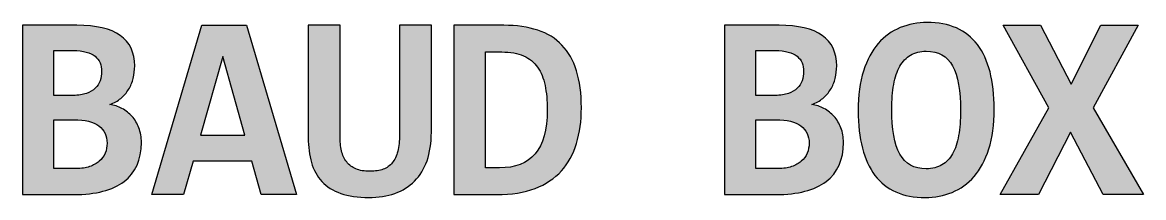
# Model space of a CAD drawing. Extents: x 264 to 349, y -535 to -258.
# Drawn here: x 264.2 to 348.8, y -270.9 to -257.7 of the extents above; entities that cross this region are included whole.
import ezdxf

# ---------------------------------------------------------------- set-up
doc = ezdxf.new("R2010")
doc.units = 0
doc.header["$MEASUREMENT"] = 0
doc.layers.add('LAYER_1', color=7, linetype='CONTINUOUS')

# ---------------------------------------------------------------- blocks, each defined once
blk = doc.blocks.new('BLOCK_2')
at = {"layer": 'LAYER_1'}
h = blk.add_hatch(color=7, dxfattribs=at)
h.dxf.hatch_style = 2
edge = h.paths.add_edge_path()
edge.add_spline(control_points=[(264.169, -270.647), (264.169, -270.647), (264.169, -257.884), (264.169, -257.884), (264.169, -257.884), (268.29, -257.884), (268.29, -257.884), (269.742, -257.884), (270.831, -258.137), (271.557, -258.645), (272.283, -259.153), (272.646, -259.921), (272.646, -260.95), (272.646, -261.269), (272.608, -261.58), (272.533, -261.883), (272.458, -262.185), (272.343, -262.464), (272.187, -262.718), (272.03, -262.971), (271.835, -263.196), (271.601, -263.391), (271.366, -263.587), (271.089, -263.74), (270.771, -263.85), (271.089, -263.903), (271.394, -264.005), (271.684, -264.158), (271.973, -264.311), (272.227, -264.51), (272.445, -264.754), (272.664, -264.998), (272.836, -265.286), (272.963, -265.618), (273.09, -265.95), (273.153, -266.321), (273.153, -266.731), (273.153, -268.033), (272.717, -269.011), (271.845, -269.666), (270.972, -270.32), (269.712, -270.647), (268.065, -270.647), (268.065, -270.647), (264.169, -270.647), (264.169, -270.647)], knot_values=[0, 0, 0, 0, 1, 1, 1, 2, 2, 2, 3, 3, 3, 4, 4, 4, 5, 5, 5, 6, 6, 6, 7, 7, 7, 8, 8, 8, 9, 9, 9, 10, 10, 10, 11, 11, 11, 12, 12, 12, 13, 13, 13, 14, 14, 14, 15, 15, 15, 15], degree=3, periodic=1)
edge = h.paths.add_edge_path()
edge.add_spline(control_points=[(270.146, -261.37), (270.146, -261.129), (270.106, -260.911), (270.028, -260.716), (269.95, -260.52), (269.825, -260.354), (269.652, -260.218), (269.48, -260.081), (269.258, -259.975), (268.988, -259.9), (268.718, -259.825), (268.391, -259.788), (268.007, -259.788), (268.007, -259.788), (266.552, -259.788), (266.552, -259.788), (266.552, -259.788), (266.552, -263.167), (266.552, -263.167), (266.552, -263.167), (268.007, -263.167), (268.007, -263.167), (268.397, -263.167), (268.728, -263.119), (268.998, -263.025), (269.268, -262.931), (269.49, -262.801), (269.662, -262.635), (269.834, -262.469), (269.958, -262.278), (270.033, -262.063), (270.108, -261.848), (270.146, -261.617), (270.146, -261.37)], knot_values=[0, 0, 0, 0, 1, 1, 1, 2, 2, 2, 3, 3, 3, 4, 4, 4, 5, 5, 5, 6, 6, 6, 7, 7, 7, 8, 8, 8, 9, 9, 9, 10, 10, 10, 11, 11, 11, 11], degree=3, periodic=1)
edge = h.paths.add_edge_path()
edge.add_spline(control_points=[(268.231, -268.684), (268.616, -268.684), (268.953, -268.635), (269.242, -268.538), (269.532, -268.44), (269.774, -268.305), (269.97, -268.133), (270.165, -267.96), (270.313, -267.757), (270.414, -267.522), (270.515, -267.288), (270.565, -267.037), (270.565, -266.77), (270.565, -266.217), (270.359, -265.784), (269.945, -265.471), (269.532, -265.159), (268.899, -265.003), (268.046, -265.003), (268.046, -265.003), (266.552, -265.003), (266.552, -265.003), (266.552, -265.003), (266.552, -268.684), (266.552, -268.684), (266.552, -268.684), (268.231, -268.684), (268.231, -268.684)], knot_values=[0, 0, 0, 0, 1, 1, 1, 2, 2, 2, 3, 3, 3, 4, 4, 4, 5, 5, 5, 6, 6, 6, 7, 7, 7, 8, 8, 8, 9, 9, 9, 9], degree=3, periodic=1)
h = blk.add_hatch(color=7, dxfattribs=at)
h.dxf.hatch_style = 2
h.paths.add_polyline_path([(282.206, -270.647), (281.503, -268.128), (277.05, -268.128), (276.327, -270.647), (273.944, -270.647), (277.724, -257.884), (281.083, -257.884), (284.862, -270.647)])
h.paths.add_polyline_path([(279.306, -260.227), (277.626, -266.165), (280.966, -266.165)])
h = blk.add_hatch(color=7, dxfattribs=at)
h.dxf.hatch_style = 2
edge = h.paths.add_edge_path()
edge.add_spline(control_points=[(295.048, -265.95), (295.048, -266.764), (294.939, -267.478), (294.721, -268.094), (294.502, -268.709), (294.19, -269.221), (293.783, -269.632), (293.376, -270.042), (292.88, -270.351), (292.294, -270.559), (291.708, -270.768), (291.05, -270.872), (290.321, -270.872), (289.501, -270.872), (288.798, -270.768), (288.212, -270.559), (287.626, -270.351), (287.151, -270.052), (286.786, -269.661), (286.421, -269.27), (286.158, -268.795), (285.995, -268.235), (285.833, -267.675), (285.751, -267.047), (285.751, -266.35), (285.751, -266.35), (285.751, -257.884), (285.751, -257.884), (285.751, -257.884), (288.153, -257.884), (288.153, -257.884), (288.153, -257.884), (288.153, -266.204), (288.153, -266.204), (288.153, -266.634), (288.191, -267.014), (288.266, -267.346), (288.34, -267.678), (288.471, -267.96), (288.656, -268.191), (288.842, -268.422), (289.075, -268.596), (289.354, -268.714), (289.634, -268.831), (289.986, -268.889), (290.409, -268.889), (290.806, -268.889), (291.142, -268.839), (291.415, -268.738), (291.688, -268.637), (291.917, -268.474), (292.099, -268.25), (292.281, -268.025), (292.417, -267.737), (292.509, -267.385), (292.6, -267.034), (292.646, -266.608), (292.646, -266.106), (292.646, -266.106), (292.646, -257.884), (292.646, -257.884), (292.646, -257.884), (295.048, -257.884), (295.048, -257.884), (295.048, -257.884), (295.048, -265.95), (295.048, -265.95)], knot_values=[0, 0, 0, 0, 1, 1, 1, 2, 2, 2, 3, 3, 3, 4, 4, 4, 5, 5, 5, 6, 6, 6, 7, 7, 7, 8, 8, 8, 9, 9, 9, 10, 10, 10, 11, 11, 11, 12, 12, 12, 13, 13, 13, 14, 14, 14, 15, 15, 15, 16, 16, 16, 17, 17, 17, 18, 18, 18, 19, 19, 19, 20, 20, 20, 21, 21, 21, 22, 22, 22, 22], degree=3, periodic=1)
h = blk.add_hatch(color=7, dxfattribs=at)
h.dxf.hatch_style = 2
edge = h.paths.add_edge_path()
edge.add_spline(control_points=[(306.376, -264.104), (306.376, -265.094), (306.254, -265.992), (306.01, -266.8), (305.766, -267.607), (305.385, -268.295), (304.867, -268.865), (304.35, -269.435), (303.687, -269.874), (302.88, -270.183), (302.073, -270.492), (301.106, -270.647), (299.979, -270.647), (299.979, -270.647), (296.737, -270.647), (296.737, -270.647), (296.737, -270.647), (296.737, -257.884), (296.737, -257.884), (296.737, -257.884), (300.517, -257.884), (300.517, -257.884), (301.493, -257.884), (302.348, -258.006), (303.08, -258.25), (303.812, -258.494), (304.423, -258.87), (304.911, -259.378), (305.399, -259.885), (305.766, -260.53), (306.01, -261.311), (306.254, -262.093), (306.376, -263.024), (306.376, -264.104)], knot_values=[0, 0, 0, 0, 1, 1, 1, 2, 2, 2, 3, 3, 3, 4, 4, 4, 5, 5, 5, 6, 6, 6, 7, 7, 7, 8, 8, 8, 9, 9, 9, 10, 10, 10, 11, 11, 11, 11], degree=3, periodic=1)
edge = h.paths.add_edge_path()
edge.add_spline(control_points=[(303.798, -264.26), (303.798, -263.571), (303.743, -262.955), (303.632, -262.415), (303.521, -261.874), (303.334, -261.417), (303.07, -261.043), (302.807, -260.668), (302.454, -260.384), (302.011, -260.188), (301.568, -259.993), (301.018, -259.895), (300.36, -259.895), (300.36, -259.895), (299.14, -259.895), (299.14, -259.895), (299.14, -259.895), (299.14, -268.635), (299.14, -268.635), (299.14, -268.635), (300.194, -268.635), (300.194, -268.635), (301.373, -268.635), (302.268, -268.284), (302.88, -267.581), (303.492, -266.878), (303.798, -265.771), (303.798, -264.26)], knot_values=[0, 0, 0, 0, 1, 1, 1, 2, 2, 2, 3, 3, 3, 4, 4, 4, 5, 5, 5, 6, 6, 6, 7, 7, 7, 8, 8, 8, 9, 9, 9, 9], degree=3, periodic=1)
h = blk.add_hatch(color=7, dxfattribs=at)
h.dxf.hatch_style = 2
edge = h.paths.add_edge_path()
edge.add_spline(control_points=[(317.181, -270.647), (317.181, -270.647), (317.181, -257.884), (317.181, -257.884), (317.181, -257.884), (321.302, -257.884), (321.302, -257.884), (322.753, -257.884), (323.842, -258.137), (324.568, -258.645), (325.294, -259.153), (325.657, -259.921), (325.657, -260.95), (325.657, -261.269), (325.62, -261.58), (325.545, -261.883), (325.47, -262.185), (325.354, -262.464), (325.198, -262.718), (325.042, -262.971), (324.847, -263.196), (324.612, -263.391), (324.378, -263.587), (324.101, -263.74), (323.782, -263.85), (324.101, -263.903), (324.406, -264.005), (324.695, -264.158), (324.985, -264.311), (325.239, -264.51), (325.457, -264.754), (325.675, -264.998), (325.848, -265.286), (325.975, -265.618), (326.102, -265.95), (326.165, -266.321), (326.165, -266.731), (326.165, -268.033), (325.729, -269.011), (324.856, -269.666), (323.984, -270.32), (322.724, -270.647), (321.077, -270.647), (321.077, -270.647), (317.181, -270.647), (317.181, -270.647)], knot_values=[0, 0, 0, 0, 1, 1, 1, 2, 2, 2, 3, 3, 3, 4, 4, 4, 5, 5, 5, 6, 6, 6, 7, 7, 7, 8, 8, 8, 9, 9, 9, 10, 10, 10, 11, 11, 11, 12, 12, 12, 13, 13, 13, 14, 14, 14, 15, 15, 15, 15], degree=3, periodic=1)
edge = h.paths.add_edge_path()
edge.add_spline(control_points=[(323.157, -261.37), (323.157, -261.129), (323.118, -260.911), (323.04, -260.716), (322.962, -260.52), (322.836, -260.354), (322.664, -260.218), (322.492, -260.081), (322.27, -259.975), (322, -259.9), (321.73, -259.825), (321.403, -259.788), (321.019, -259.788), (321.019, -259.788), (319.563, -259.788), (319.563, -259.788), (319.563, -259.788), (319.563, -263.167), (319.563, -263.167), (319.563, -263.167), (321.019, -263.167), (321.019, -263.167), (321.409, -263.167), (321.74, -263.119), (322.01, -263.025), (322.28, -262.931), (322.501, -262.801), (322.674, -262.635), (322.846, -262.469), (322.97, -262.278), (323.045, -262.063), (323.12, -261.848), (323.157, -261.617), (323.157, -261.37)], knot_values=[0, 0, 0, 0, 1, 1, 1, 2, 2, 2, 3, 3, 3, 4, 4, 4, 5, 5, 5, 6, 6, 6, 7, 7, 7, 8, 8, 8, 9, 9, 9, 10, 10, 10, 11, 11, 11, 11], degree=3, periodic=1)
edge = h.paths.add_edge_path()
edge.add_spline(control_points=[(321.243, -268.684), (321.627, -268.684), (321.964, -268.635), (322.254, -268.538), (322.543, -268.44), (322.786, -268.305), (322.981, -268.133), (323.177, -267.96), (323.325, -267.757), (323.426, -267.522), (323.527, -267.288), (323.577, -267.037), (323.577, -266.77), (323.577, -266.217), (323.371, -265.784), (322.957, -265.471), (322.543, -265.159), (321.911, -265.003), (321.058, -265.003), (321.058, -265.003), (319.563, -265.003), (319.563, -265.003), (319.563, -265.003), (319.563, -268.684), (319.563, -268.684), (319.563, -268.684), (321.243, -268.684), (321.243, -268.684)], knot_values=[0, 0, 0, 0, 1, 1, 1, 2, 2, 2, 3, 3, 3, 4, 4, 4, 5, 5, 5, 6, 6, 6, 7, 7, 7, 8, 8, 8, 9, 9, 9, 9], degree=3, periodic=1)
h = blk.add_hatch(color=7, dxfattribs=at)
h.dxf.hatch_style = 2
edge = h.paths.add_edge_path()
edge.add_spline(control_points=[(337.552, -264.212), (337.552, -265.37), (337.417, -266.37), (337.146, -267.21), (336.877, -268.05), (336.506, -268.74), (336.033, -269.28), (335.561, -269.821), (335.008, -270.221), (334.373, -270.481), (333.738, -270.741), (333.06, -270.872), (332.337, -270.872), (330.657, -270.872), (329.394, -270.314), (328.548, -269.197), (327.702, -268.08), (327.278, -266.458), (327.278, -264.329), (327.278, -263.17), (327.414, -262.171), (327.684, -261.331), (327.954, -260.491), (328.325, -259.801), (328.797, -259.26), (329.269, -258.72), (329.822, -258.32), (330.457, -258.059), (331.092, -257.799), (331.771, -257.669), (332.493, -257.669), (334.173, -257.669), (335.436, -258.225), (336.282, -259.339), (337.129, -260.452), (337.552, -262.076), (337.552, -264.212)], knot_values=[0, 0, 0, 0, 1, 1, 1, 2, 2, 2, 3, 3, 3, 4, 4, 4, 5, 5, 5, 6, 6, 6, 7, 7, 7, 8, 8, 8, 9, 9, 9, 10, 10, 10, 11, 11, 11, 12, 12, 12, 12], degree=3, periodic=1)
edge = h.paths.add_edge_path()
edge.add_spline(control_points=[(335.013, -264.329), (335.013, -262.819), (334.811, -261.692), (334.407, -260.95), (334.003, -260.208), (333.339, -259.837), (332.415, -259.837), (331.953, -259.837), (331.559, -259.933), (331.233, -260.125), (330.908, -260.317), (330.639, -260.598), (330.428, -260.969), (330.216, -261.341), (330.062, -261.798), (329.964, -262.342), (329.866, -262.885), (329.817, -263.509), (329.817, -264.212), (329.817, -265.722), (330.021, -266.848), (330.428, -267.591), (330.834, -268.333), (331.497, -268.704), (332.415, -268.704), (332.877, -268.704), (333.273, -268.608), (333.602, -268.416), (333.93, -268.224), (334.199, -267.942), (334.407, -267.571), (334.616, -267.2), (334.769, -266.742), (334.866, -266.199), (334.964, -265.656), (335.013, -265.032), (335.013, -264.329)], knot_values=[0, 0, 0, 0, 1, 1, 1, 2, 2, 2, 3, 3, 3, 4, 4, 4, 5, 5, 5, 6, 6, 6, 7, 7, 7, 8, 8, 8, 9, 9, 9, 10, 10, 10, 11, 11, 11, 12, 12, 12, 12], degree=3, periodic=1)
h = blk.add_hatch(color=7, dxfattribs=at)
h.dxf.hatch_style = 2
h.paths.add_polyline_path([(345.774, -270.647), (343.313, -265.95), (340.892, -270.647), (337.991, -270.647), (341.673, -264.104), (338.235, -257.884), (341.058, -257.884), (343.372, -262.327), (345.608, -257.884), (348.431, -257.884), (345.013, -264.104), (348.831, -270.647)])
for points in [[(282.206, -270.647), (281.503, -268.128), (277.05, -268.128), (276.327, -270.647), (273.944, -270.647), (277.724, -257.884), (281.083, -257.884), (284.862, -270.647), (282.206, -270.647)], [(345.774, -270.647), (343.313, -265.95), (340.892, -270.647), (337.991, -270.647), (341.673, -264.104), (338.235, -257.884), (341.058, -257.884), (343.372, -262.327), (345.608, -257.884), (348.431, -257.884), (345.013, -264.104), (348.831, -270.647), (345.774, -270.647)], [(279.306, -260.227), (277.626, -266.165), (280.966, -266.165), (279.306, -260.227)]]:
    blk.add_lwpolyline(points, dxfattribs=at)
for points, knots in [([(264.169, -270.647), (264.169, -270.647), (264.169, -257.884), (264.169, -257.884), (264.169, -257.884), (268.29, -257.884), (268.29, -257.884), (269.742, -257.884), (270.831, -258.137), (271.557, -258.645), (272.283, -259.153), (272.646, -259.921), (272.646, -260.95), (272.646, -261.269), (272.608, -261.58), (272.533, -261.883), (272.458, -262.185), (272.343, -262.464), (272.187, -262.718), (272.03, -262.971), (271.835, -263.196), (271.601, -263.391), (271.366, -263.587), (271.089, -263.74), (270.771, -263.85), (271.089, -263.903), (271.394, -264.005), (271.684, -264.158), (271.973, -264.311), (272.227, -264.51), (272.445, -264.754), (272.664, -264.998), (272.836, -265.286), (272.963, -265.618), (273.09, -265.95), (273.153, -266.321), (273.153, -266.731), (273.153, -268.033), (272.717, -269.011), (271.845, -269.666), (270.972, -270.32), (269.712, -270.647), (268.065, -270.647), (268.065, -270.647), (264.169, -270.647), (264.169, -270.647)], [0, 0, 0, 0, 1, 1, 1, 2, 2, 2, 3, 3, 3, 4, 4, 4, 5, 5, 5, 6, 6, 6, 7, 7, 7, 8, 8, 8, 9, 9, 9, 10, 10, 10, 11, 11, 11, 12, 12, 12, 13, 13, 13, 14, 14, 14, 15, 15, 15, 15]), ([(295.048, -265.95), (295.048, -266.764), (294.939, -267.478), (294.721, -268.094), (294.502, -268.709), (294.19, -269.221), (293.783, -269.632), (293.376, -270.042), (292.88, -270.351), (292.294, -270.559), (291.708, -270.768), (291.05, -270.872), (290.321, -270.872), (289.501, -270.872), (288.798, -270.768), (288.212, -270.559), (287.626, -270.351), (287.151, -270.052), (286.786, -269.661), (286.421, -269.27), (286.158, -268.795), (285.995, -268.235), (285.833, -267.675), (285.751, -267.047), (285.751, -266.35), (285.751, -266.35), (285.751, -257.884), (285.751, -257.884), (285.751, -257.884), (288.153, -257.884), (288.153, -257.884), (288.153, -257.884), (288.153, -266.204), (288.153, -266.204), (288.153, -266.634), (288.191, -267.014), (288.266, -267.346), (288.34, -267.678), (288.471, -267.96), (288.656, -268.191), (288.842, -268.422), (289.075, -268.596), (289.354, -268.714), (289.634, -268.831), (289.986, -268.889), (290.409, -268.889), (290.806, -268.889), (291.142, -268.839), (291.415, -268.738), (291.688, -268.637), (291.917, -268.474), (292.099, -268.25), (292.281, -268.025), (292.417, -267.737), (292.509, -267.385), (292.6, -267.034), (292.646, -266.608), (292.646, -266.106), (292.646, -266.106), (292.646, -257.884), (292.646, -257.884), (292.646, -257.884), (295.048, -257.884), (295.048, -257.884), (295.048, -257.884), (295.048, -265.95), (295.048, -265.95)], [0, 0, 0, 0, 1, 1, 1, 2, 2, 2, 3, 3, 3, 4, 4, 4, 5, 5, 5, 6, 6, 6, 7, 7, 7, 8, 8, 8, 9, 9, 9, 10, 10, 10, 11, 11, 11, 12, 12, 12, 13, 13, 13, 14, 14, 14, 15, 15, 15, 16, 16, 16, 17, 17, 17, 18, 18, 18, 19, 19, 19, 20, 20, 20, 21, 21, 21, 22, 22, 22, 22]), ([(306.376, -264.104), (306.376, -265.094), (306.254, -265.992), (306.01, -266.8), (305.766, -267.607), (305.385, -268.295), (304.867, -268.865), (304.35, -269.435), (303.687, -269.874), (302.88, -270.183), (302.073, -270.492), (301.106, -270.647), (299.979, -270.647), (299.979, -270.647), (296.737, -270.647), (296.737, -270.647), (296.737, -270.647), (296.737, -257.884), (296.737, -257.884), (296.737, -257.884), (300.517, -257.884), (300.517, -257.884), (301.493, -257.884), (302.348, -258.006), (303.08, -258.25), (303.812, -258.494), (304.423, -258.87), (304.911, -259.378), (305.399, -259.885), (305.766, -260.53), (306.01, -261.311), (306.254, -262.093), (306.376, -263.024), (306.376, -264.104)], [0, 0, 0, 0, 1, 1, 1, 2, 2, 2, 3, 3, 3, 4, 4, 4, 5, 5, 5, 6, 6, 6, 7, 7, 7, 8, 8, 8, 9, 9, 9, 10, 10, 10, 11, 11, 11, 11]), ([(317.181, -270.647), (317.181, -270.647), (317.181, -257.884), (317.181, -257.884), (317.181, -257.884), (321.302, -257.884), (321.302, -257.884), (322.753, -257.884), (323.842, -258.137), (324.568, -258.645), (325.294, -259.153), (325.657, -259.921), (325.657, -260.95), (325.657, -261.269), (325.62, -261.58), (325.545, -261.883), (325.47, -262.185), (325.354, -262.464), (325.198, -262.718), (325.042, -262.971), (324.847, -263.196), (324.612, -263.391), (324.378, -263.587), (324.101, -263.74), (323.782, -263.85), (324.101, -263.903), (324.406, -264.005), (324.695, -264.158), (324.985, -264.311), (325.239, -264.51), (325.457, -264.754), (325.675, -264.998), (325.848, -265.286), (325.975, -265.618), (326.102, -265.95), (326.165, -266.321), (326.165, -266.731), (326.165, -268.033), (325.729, -269.011), (324.856, -269.666), (323.984, -270.32), (322.724, -270.647), (321.077, -270.647), (321.077, -270.647), (317.181, -270.647), (317.181, -270.647)], [0, 0, 0, 0, 1, 1, 1, 2, 2, 2, 3, 3, 3, 4, 4, 4, 5, 5, 5, 6, 6, 6, 7, 7, 7, 8, 8, 8, 9, 9, 9, 10, 10, 10, 11, 11, 11, 12, 12, 12, 13, 13, 13, 14, 14, 14, 15, 15, 15, 15]), ([(337.552, -264.212), (337.552, -265.37), (337.417, -266.37), (337.146, -267.21), (336.877, -268.05), (336.506, -268.74), (336.033, -269.28), (335.561, -269.821), (335.008, -270.221), (334.373, -270.481), (333.738, -270.741), (333.06, -270.872), (332.337, -270.872), (330.657, -270.872), (329.394, -270.314), (328.548, -269.197), (327.702, -268.08), (327.278, -266.458), (327.278, -264.329), (327.278, -263.17), (327.414, -262.171), (327.684, -261.331), (327.954, -260.491), (328.325, -259.801), (328.797, -259.26), (329.269, -258.72), (329.822, -258.32), (330.457, -258.059), (331.092, -257.799), (331.771, -257.669), (332.493, -257.669), (334.173, -257.669), (335.436, -258.225), (336.282, -259.339), (337.129, -260.452), (337.552, -262.076), (337.552, -264.212)], [0, 0, 0, 0, 1, 1, 1, 2, 2, 2, 3, 3, 3, 4, 4, 4, 5, 5, 5, 6, 6, 6, 7, 7, 7, 8, 8, 8, 9, 9, 9, 10, 10, 10, 11, 11, 11, 12, 12, 12, 12]), ([(270.146, -261.37), (270.146, -261.129), (270.106, -260.911), (270.028, -260.716), (269.95, -260.52), (269.825, -260.354), (269.652, -260.218), (269.48, -260.081), (269.258, -259.975), (268.988, -259.9), (268.718, -259.825), (268.391, -259.788), (268.007, -259.788), (268.007, -259.788), (266.552, -259.788), (266.552, -259.788), (266.552, -259.788), (266.552, -263.167), (266.552, -263.167), (266.552, -263.167), (268.007, -263.167), (268.007, -263.167), (268.397, -263.167), (268.728, -263.119), (268.998, -263.025), (269.268, -262.931), (269.49, -262.801), (269.662, -262.635), (269.834, -262.469), (269.958, -262.278), (270.033, -262.063), (270.108, -261.848), (270.146, -261.617), (270.146, -261.37)], [0, 0, 0, 0, 1, 1, 1, 2, 2, 2, 3, 3, 3, 4, 4, 4, 5, 5, 5, 6, 6, 6, 7, 7, 7, 8, 8, 8, 9, 9, 9, 10, 10, 10, 11, 11, 11, 11]), ([(303.798, -264.26), (303.798, -263.571), (303.743, -262.955), (303.632, -262.415), (303.521, -261.874), (303.334, -261.417), (303.07, -261.043), (302.807, -260.668), (302.454, -260.384), (302.011, -260.188), (301.568, -259.993), (301.018, -259.895), (300.36, -259.895), (300.36, -259.895), (299.14, -259.895), (299.14, -259.895), (299.14, -259.895), (299.14, -268.635), (299.14, -268.635), (299.14, -268.635), (300.194, -268.635), (300.194, -268.635), (301.373, -268.635), (302.268, -268.284), (302.88, -267.581), (303.492, -266.878), (303.798, -265.771), (303.798, -264.26)], [0, 0, 0, 0, 1, 1, 1, 2, 2, 2, 3, 3, 3, 4, 4, 4, 5, 5, 5, 6, 6, 6, 7, 7, 7, 8, 8, 8, 9, 9, 9, 9]), ([(323.157, -261.37), (323.157, -261.129), (323.118, -260.911), (323.04, -260.716), (322.962, -260.52), (322.836, -260.354), (322.664, -260.218), (322.492, -260.081), (322.27, -259.975), (322, -259.9), (321.73, -259.825), (321.403, -259.788), (321.019, -259.788), (321.019, -259.788), (319.563, -259.788), (319.563, -259.788), (319.563, -259.788), (319.563, -263.167), (319.563, -263.167), (319.563, -263.167), (321.019, -263.167), (321.019, -263.167), (321.409, -263.167), (321.74, -263.119), (322.01, -263.025), (322.28, -262.931), (322.501, -262.801), (322.674, -262.635), (322.846, -262.469), (322.97, -262.278), (323.045, -262.063), (323.12, -261.848), (323.157, -261.617), (323.157, -261.37)], [0, 0, 0, 0, 1, 1, 1, 2, 2, 2, 3, 3, 3, 4, 4, 4, 5, 5, 5, 6, 6, 6, 7, 7, 7, 8, 8, 8, 9, 9, 9, 10, 10, 10, 11, 11, 11, 11]), ([(335.013, -264.329), (335.013, -262.819), (334.811, -261.692), (334.407, -260.95), (334.003, -260.208), (333.339, -259.837), (332.415, -259.837), (331.953, -259.837), (331.559, -259.933), (331.233, -260.125), (330.908, -260.317), (330.639, -260.598), (330.428, -260.969), (330.216, -261.341), (330.062, -261.798), (329.964, -262.342), (329.866, -262.885), (329.817, -263.509), (329.817, -264.212), (329.817, -265.722), (330.021, -266.848), (330.428, -267.591), (330.834, -268.333), (331.497, -268.704), (332.415, -268.704), (332.877, -268.704), (333.273, -268.608), (333.602, -268.416), (333.93, -268.224), (334.199, -267.942), (334.407, -267.571), (334.616, -267.2), (334.769, -266.742), (334.866, -266.199), (334.964, -265.656), (335.013, -265.032), (335.013, -264.329)], [0, 0, 0, 0, 1, 1, 1, 2, 2, 2, 3, 3, 3, 4, 4, 4, 5, 5, 5, 6, 6, 6, 7, 7, 7, 8, 8, 8, 9, 9, 9, 10, 10, 10, 11, 11, 11, 12, 12, 12, 12]), ([(268.231, -268.684), (268.616, -268.684), (268.953, -268.635), (269.242, -268.538), (269.532, -268.44), (269.774, -268.305), (269.97, -268.133), (270.165, -267.96), (270.313, -267.757), (270.414, -267.522), (270.515, -267.288), (270.565, -267.037), (270.565, -266.77), (270.565, -266.217), (270.359, -265.784), (269.945, -265.471), (269.532, -265.159), (268.899, -265.003), (268.046, -265.003), (268.046, -265.003), (266.552, -265.003), (266.552, -265.003), (266.552, -265.003), (266.552, -268.684), (266.552, -268.684), (266.552, -268.684), (268.231, -268.684), (268.231, -268.684)], [0, 0, 0, 0, 1, 1, 1, 2, 2, 2, 3, 3, 3, 4, 4, 4, 5, 5, 5, 6, 6, 6, 7, 7, 7, 8, 8, 8, 9, 9, 9, 9]), ([(321.243, -268.684), (321.627, -268.684), (321.964, -268.635), (322.254, -268.538), (322.543, -268.44), (322.786, -268.305), (322.981, -268.133), (323.177, -267.96), (323.325, -267.757), (323.426, -267.522), (323.527, -267.288), (323.577, -267.037), (323.577, -266.77), (323.577, -266.217), (323.371, -265.784), (322.957, -265.471), (322.543, -265.159), (321.911, -265.003), (321.058, -265.003), (321.058, -265.003), (319.563, -265.003), (319.563, -265.003), (319.563, -265.003), (319.563, -268.684), (319.563, -268.684), (319.563, -268.684), (321.243, -268.684), (321.243, -268.684)], [0, 0, 0, 0, 1, 1, 1, 2, 2, 2, 3, 3, 3, 4, 4, 4, 5, 5, 5, 6, 6, 6, 7, 7, 7, 8, 8, 8, 9, 9, 9, 9])]:
    blk.add_open_spline(points, degree=3, knots=knots, dxfattribs=at)

msp = doc.modelspace()

# ---------------------------------------------------------------- block references
at = {"layer": 'LAYER_1'}
msp.add_blockref('BLOCK_2', (0, 0), dxfattribs=at)

doc.saveas('drawing.dxf')
